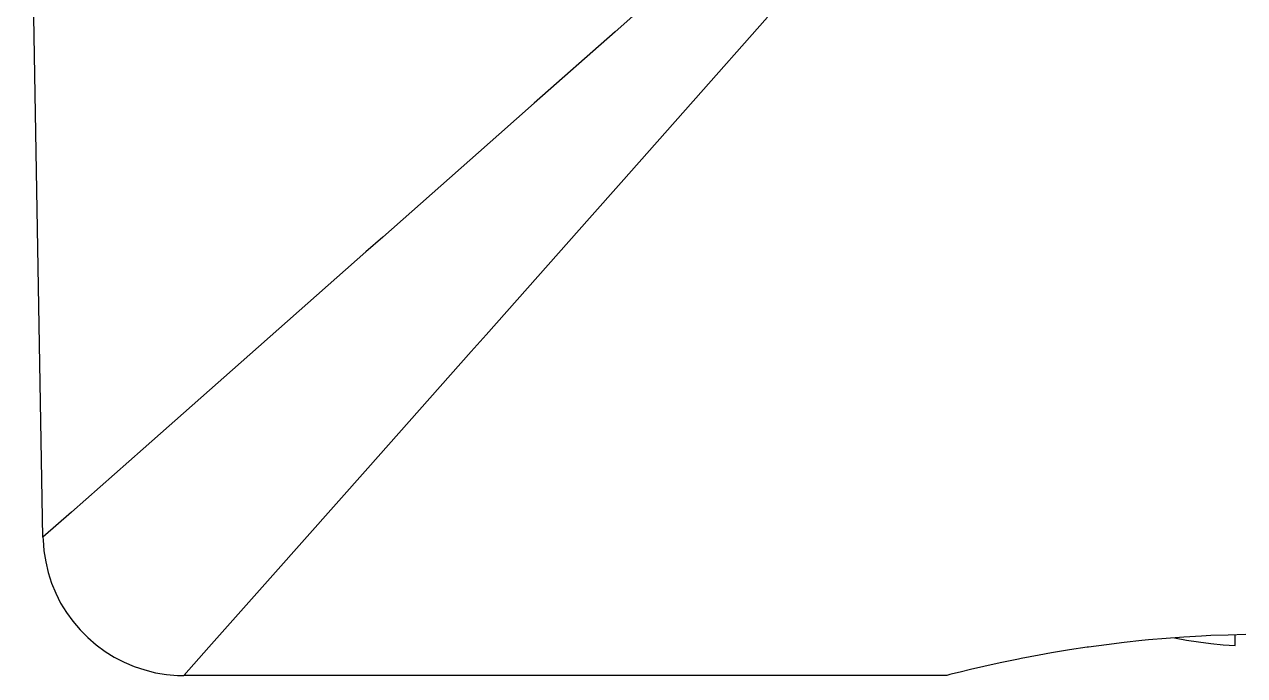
# Model space of a CAD drawing. Header units: millimetres. Extents: x -495897 to 1376592, y -28539 to 470976.
# Drawn here: x 203904 to 205030, y 199958 to 200559 of the extents above; entities that cross this region are included whole.
import ezdxf

# ---------------------------------------------------------------- set-up
doc = ezdxf.new("R2010")
doc.units = ezdxf.units.MM

msp = doc.modelspace()

# ---------------------------------------------------------------- linework, layer by layer
at = {"color": 0}
for p, q in [((203921.008, 200086.188), (203903.978, 201066.115)), ((204526.028, 200620.943), (204448.938, 200552.68)), ((204589.468, 200566.122), (204520.828, 200488.551)), ((204448.938, 200552.68), (204374.318, 200486.575)), ((204374.318, 200486.575), (204341.688, 200457.741)), ((204520.828, 200488.551), (204454.398, 200413.489)), ((204341.688, 200457.741), (204234.568, 200362.971)), ((204454.398, 200413.489), (204425.148, 200380.521)), ((204425.148, 200380.521), (204329.858, 200272.868)), ((204234.568, 200362.971), (204219.098, 200349.347)), ((204219.098, 200349.347), (204111.978, 200254.59)), ((204329.858, 200272.868), (204316.078, 200257.45)), ((204316.078, 200257.45), (204220.788, 200149.784)), ((204111.978, 200254.59), (204013.438, 200167.529)), ((204013.438, 200167.529), (203947.398, 200109.302)), ((204220.788, 200149.784), (204133.168, 200050.893)), ((203947.398, 200109.302), (203921.008, 200086.006)), ((203921.268, 200086.188), (203921.008, 200086.188)), ((203921.008, 200086.188), (203921.268, 200083.679)), ((203921.268, 200083.679), (203921.918, 200073.474)), ((203921.918, 200073.474), (203923.608, 200063.438)), ((203923.608, 200063.438), (203925.948, 200053.584)), ((203925.948, 200053.584), (203928.938, 200043.73)), ((203928.938, 200043.73), (203932.838, 200034.422)), ((204133.168, 200050.893), (204074.148, 199984.437)), ((203932.838, 200034.422), (203937.388, 200025.283)), ((203937.388, 200025.283), (203942.718, 200016.677)), ((203942.718, 200016.677), (203948.698, 200008.435)), ((203948.698, 200008.435), (203955.328, 200000.557)), ((203955.328, 200000.557), (203962.478, 199993.394)), ((203962.478, 199993.394), (203970.148, 199986.582)), ((203970.148, 199986.582), (203978.338, 199980.68)), ((204902.248, 199986.764), (204885.738, 199984.619)), ((204918.498, 199988.909), (204902.248, 199986.764)), ((204934.878, 199990.703), (204918.498, 199988.909)), ((204941.118, 199991.236), (204934.878, 199990.703)), ((204957.368, 199992.679), (204941.118, 199991.236)), ((204973.488, 199993.745), (204957.368, 199992.679)), ((204989.868, 199994.824), (204973.488, 199993.745)), ((204998.448, 199995.188), (204989.868, 199994.824)), ((205014.568, 199995.721), (204998.448, 199995.188)), ((205030.818, 199996.085), (205014.568, 199995.721)), ((205021.068, 199986.049), (205021.068, 199995.903)), ((203978.338, 199980.68), (203986.918, 199975.298)), ((203986.918, 199975.298), (203995.888, 199970.644)), ((204074.148, 199984.437), (204051.138, 199958.463)), ((204840.238, 199977.274), (204823.598, 199974.05)), ((204851.418, 199979.237), (204840.238, 199977.274)), ((204868.058, 199981.928), (204851.418, 199979.237)), ((204884.438, 199984.437), (204868.058, 199981.928)), ((204885.738, 199984.619), (204884.438, 199984.437)), ((203995.888, 199970.644), (204005.378, 199966.705)), ((204005.378, 199966.705), (204015.128, 199963.481)), ((204789.148, 199966.705), (204776.798, 199963.832)), ((204804.098, 199969.929), (204789.148, 199966.705)), ((204804.228, 199970.111), (204804.098, 199969.929)), ((204820.998, 199973.504), (204804.228, 199970.111)), ((204823.598, 199974.05), (204820.998, 199973.504)), ((204015.128, 199963.481), (204025.008, 199960.972)), ((204025.008, 199960.972), (204035.018, 199959.36)), ((204035.018, 199959.36), (204045.158, 199958.463)), ((204045.158, 199958.463), (204051.138, 199958.281)), ((204052.568, 199959.893), (204051.138, 199958.463)), ((204051.138, 199958.463), (204051.138, 199958.281)), ((204754.438, 199958.281), (204051.138, 199958.281)), ((204754.828, 199958.463), (204754.438, 199958.281)), ((204755.738, 199958.645), (204754.828, 199958.463)), ((204754.828, 199958.463), (204754.828, 199958.463)), ((204755.868, 199958.814), (204755.738, 199958.645)), ((204757.688, 199959.178), (204755.868, 199958.814)), ((204760.158, 199959.893), (204757.688, 199959.178)), ((204767.178, 199961.505), (204760.158, 199959.893)), ((204776.798, 199963.832), (204767.178, 199961.505))]:
    msp.add_line(p, q, dxfattribs=at)
msp.add_lwpolyline([(204964.908, 199993.212), (204976.088, 199991.132), (204987.268, 199989.377), (204998.448, 199987.947), (205009.758, 199986.842), (205021.068, 199986.049)], dxfattribs=at)

doc.saveas('drawing.dxf')
